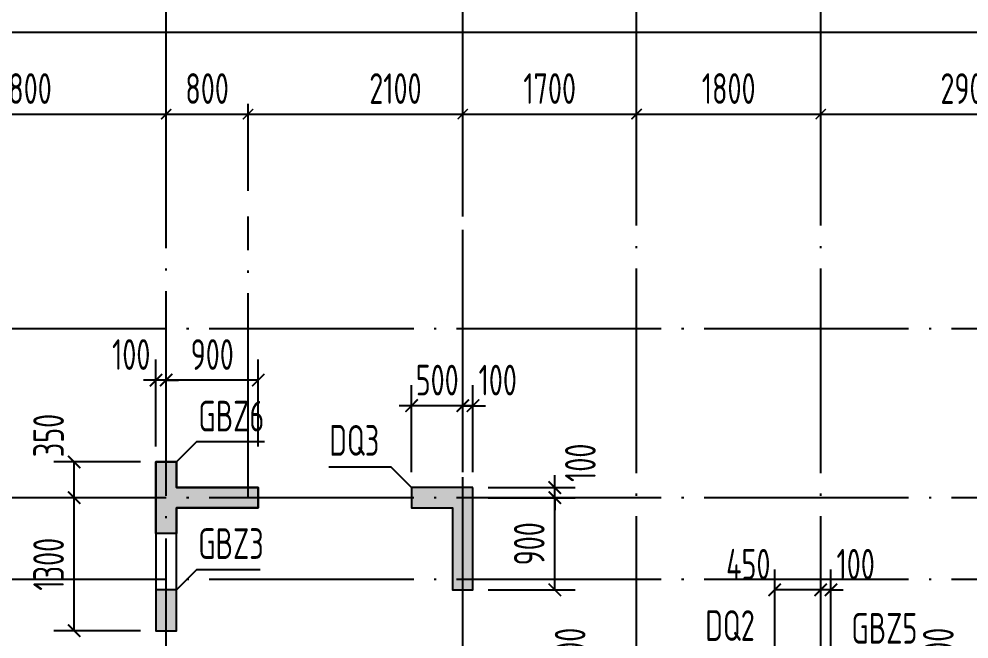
# Model space of a CAD drawing. Extents: x -812054 to 22247, y -644080 to 1003627.
# Drawn here: x -443323 to -434033, y -351007 to -344947 of the extents above; entities that cross this region are included whole.
import ezdxf
from ezdxf.enums import TextEntityAlignment as Align

# ---------------------------------------------------------------- set-up
doc = ezdxf.new("R2010")
doc.units = 0
doc.header["$LTSCALE"] = 1000
doc.linetypes.add('DOTE', pattern=[2.42, 2, -0.2, 0.02, -0.2])
doc.layers.get('0').update_dxf_attribs({"linetype": 'CONTINUOUS'})
doc.layers.get('DEFPOINTS').update_dxf_attribs({"linetype": 'CONTINUOUS'})
for name, color, linetype in [('A-AXIS', 1, 'CONTINUOUS'), ('A-DOTE', 10, 'DOTE'), ('S-Q墙实线', 6, 'CONTINUOUS'), ('S-Q墙标注', 3, 'CONTINUOUS'), ('S-X详图填充', 252, 'CONTINUOUS'), ('S-X详图实线', 4, 'CONTINUOUS'), ('S-Y一般标注', 3, 'CONTINUOUS'), ('S-Z柱编号', 6, 'CONTINUOUS')]:
    doc.layers.add(name, color=color, linetype=linetype)
doc.styles.add('TSSD_DIMENSION', font='Tssdeng.shx', dxfattribs={"width": 0.7, "bigfont": 'tssdchn.shx'})
doc.styles.add('TSSD_REIN', font='tssdeng.shx', dxfattribs={"width": 0.7, "height": 300, "bigfont": 'tssdchn.shx'})
doc.styles.add('结构文字', font='zstxt.shx', dxfattribs={"width": 0.7, "bigfont": 'zshz.shx'})
doc.dimstyles.new('STRUCK', dxfattribs={"dimtxt": 400, "dimasz": 121, "dimexe": 200, "dimexo": 150, "dimgap": 115, "dimtad": 1, "dimdec": 0, "dimdsep": 46, "dimtxsty": '结构文字', "dimblk": 'ARCHTICK', "dimcen": 400, "dimclrd": 3, "dimclre": 3, "dimclrt": 7, "dimadec": 0, "dimazin": 0, "dimtfac": 1, "dimtdec": 0, "dimtix": 1, "dimtmove": 2, "dimatfit": 3, "dimldrblk": '_DIMX', "dimfxl": 1, "dimtolj": 1, "dimtzin": 0, "dimarcsym": 0})
doc.dimstyles.new('TSSD_100_100', dxfattribs={"dimtxt": 300, "dimasz": 100, "dimexe": 100, "dimexo": 250, "dimgap": 100, "dimtad": 1, "dimdec": 0, "dimzin": 0, "dimdsep": 46, "dimtxsty": 'TSSD_DIMENSION', "dimblk": 'ARCHTICK', "dimcen": 0, "dimdle": 100, "dimclrt": 7, "dimadec": 0, "dimazin": 0, "dimtfac": 1, "dimtdec": 0, "dimtix": 1, "dimtmove": 2, "dimatfit": 3, "dimldrblk": 'ARCHTICK', "dimfxl": 1, "dimtolj": 1, "dimtzin": 0, "dimarcsym": 0})

# ---------------------------------------------------------------- blocks, each defined once
blk = doc.blocks.new('_ArchTick')
at = {"color": 0, "linetype": 'ByBlock', "const_width": 0.15}
blk.add_lwpolyline([(-0.5, -0.5), (0.5, 0.5)], dxfattribs=at)
blk = doc.blocks.new('*D153')
at = {"layer": 'DEFPOINTS', "color": 0, "transparency": 16777216}
for p in [(43500, 19249.9), (40700, 18249.9), (43500, 18249.9)]:
    blk.add_point(p, dxfattribs=at)
at = {"layer": 'S-Y一般标注', "color": 0, "lineweight": -2, "transparency": 16777216}
for p, q in [((40700, 18499.9), (40700, 19349.9)), ((43500, 18499.9), (43500, 19349.9)), ((40600, 19249.9), (43600, 19249.9))]:
    blk.add_line(p, q, dxfattribs=at)
at = {"layer": 'S-Y一般标注', "color": 0, "lineweight": -2, "transparency": 16777216, "xscale": 100, "yscale": 100, "zscale": 100, "rotation": 180}
blk.add_blockref('_ArchTick', (40700, 19249.9), dxfattribs=at)
at = {"layer": 'S-Y一般标注', "color": 0, "lineweight": -2, "transparency": 16777216, "xscale": 100, "yscale": 100, "zscale": 100}
blk.add_blockref('_ArchTick', (43500, 19249.9), dxfattribs=at)
at = {"layer": 'S-Y一般标注', "color": 7, "transparency": 16777216, "insert": (42100, 19499.9), "char_height": 300, "attachment_point": 5, "style": 'TSSD_DIMENSION'}
blk.add_mtext('\\A1;2800', dxfattribs=at)
blk = doc.blocks.new('*D154')
at = {"layer": 'DEFPOINTS', "color": 0, "transparency": 16777216}
for p in [(46400, 19249.9), (44300, 18249.9), (46400, 18249.9)]:
    blk.add_point(p, dxfattribs=at)
at = {"layer": 'S-Y一般标注', "color": 0, "lineweight": -2, "transparency": 16777216}
for p, q in [((44300, 18499.9), (44300, 19349.9)), ((46400, 18499.9), (46400, 19349.9)), ((44200, 19249.9), (46500, 19249.9))]:
    blk.add_line(p, q, dxfattribs=at)
at = {"layer": 'S-Y一般标注', "color": 0, "lineweight": -2, "transparency": 16777216, "xscale": 100, "yscale": 100, "zscale": 100, "rotation": 180}
blk.add_blockref('_ArchTick', (44300, 19249.9), dxfattribs=at)
at = {"layer": 'S-Y一般标注', "color": 0, "lineweight": -2, "transparency": 16777216, "xscale": 100, "yscale": 100, "zscale": 100}
blk.add_blockref('_ArchTick', (46400, 19249.9), dxfattribs=at)
at = {"layer": 'S-Y一般标注', "color": 7, "transparency": 16777216, "insert": (45741.9, 19499.9), "char_height": 300, "attachment_point": 5, "style": 'TSSD_DIMENSION'}
blk.add_mtext('\\A1;2100', dxfattribs=at)
blk = doc.blocks.new('*D155')
at = {"layer": 'DEFPOINTS', "color": 0, "transparency": 16777216}
for p in [(48100, 19249.9), (46400, 18249.9), (48100, 18249.9)]:
    blk.add_point(p, dxfattribs=at)
at = {"layer": 'S-Y一般标注', "color": 0, "lineweight": -2, "transparency": 16777216}
for p, q in [((46400, 18499.9), (46400, 19349.9)), ((48100, 18499.9), (48100, 19349.9)), ((46300, 19249.9), (48200, 19249.9))]:
    blk.add_line(p, q, dxfattribs=at)
at = {"layer": 'S-Y一般标注', "color": 0, "lineweight": -2, "transparency": 16777216, "xscale": 100, "yscale": 100, "zscale": 100, "rotation": 180}
blk.add_blockref('_ArchTick', (46400, 19249.9), dxfattribs=at)
at = {"layer": 'S-Y一般标注', "color": 0, "lineweight": -2, "transparency": 16777216, "xscale": 100, "yscale": 100, "zscale": 100}
blk.add_blockref('_ArchTick', (48100, 19249.9), dxfattribs=at)
at = {"layer": 'S-Y一般标注', "color": 7, "transparency": 16777216, "insert": (47250, 19499.9), "char_height": 300, "attachment_point": 5, "style": 'TSSD_DIMENSION'}
blk.add_mtext('\\A1;1700', dxfattribs=at)
blk = doc.blocks.new('*D156')
at = {"layer": 'DEFPOINTS', "color": 0, "transparency": 16777216}
for p in [(49900, 19249.9), (48100, 18249.9), (49900, 18249.9)]:
    blk.add_point(p, dxfattribs=at)
at = {"layer": 'S-Y一般标注', "color": 0, "lineweight": -2, "transparency": 16777216}
for p, q in [((48100, 18499.9), (48100, 19349.9)), ((49900, 18499.9), (49900, 19349.9)), ((48000, 19249.9), (50000, 19249.9))]:
    blk.add_line(p, q, dxfattribs=at)
at = {"layer": 'S-Y一般标注', "color": 0, "lineweight": -2, "transparency": 16777216, "xscale": 100, "yscale": 100, "zscale": 100, "rotation": 180}
blk.add_blockref('_ArchTick', (48100, 19249.9), dxfattribs=at)
at = {"layer": 'S-Y一般标注', "color": 0, "lineweight": -2, "transparency": 16777216, "xscale": 100, "yscale": 100, "zscale": 100}
blk.add_blockref('_ArchTick', (49900, 19249.9), dxfattribs=at)
at = {"layer": 'S-Y一般标注', "color": 7, "transparency": 16777216, "insert": (49000, 19499.9), "char_height": 300, "attachment_point": 5, "style": 'TSSD_DIMENSION'}
blk.add_mtext('\\A1;1800', dxfattribs=at)
blk = doc.blocks.new('*D157')
at = {"layer": 'DEFPOINTS', "color": 0, "transparency": 16777216}
for p in [(52800, 19249.9), (49900, 18249.9), (52800, 18249.9)]:
    blk.add_point(p, dxfattribs=at)
at = {"layer": 'S-Y一般标注', "color": 0, "lineweight": -2, "transparency": 16777216}
for p, q in [((49900, 18499.9), (49900, 19349.9)), ((52800, 18499.9), (52800, 19349.9)), ((49800, 19249.9), (52900, 19249.9))]:
    blk.add_line(p, q, dxfattribs=at)
at = {"layer": 'S-Y一般标注', "color": 0, "lineweight": -2, "transparency": 16777216, "xscale": 100, "yscale": 100, "zscale": 100, "rotation": 180}
blk.add_blockref('_ArchTick', (49900, 19249.9), dxfattribs=at)
at = {"layer": 'S-Y一般标注', "color": 0, "lineweight": -2, "transparency": 16777216, "xscale": 100, "yscale": 100, "zscale": 100}
blk.add_blockref('_ArchTick', (52800, 19249.9), dxfattribs=at)
at = {"layer": 'S-Y一般标注', "color": 7, "transparency": 16777216, "insert": (51350, 19499.9), "char_height": 300, "attachment_point": 5, "style": 'TSSD_DIMENSION'}
blk.add_mtext('\\A1;2900', dxfattribs=at)
blk = doc.blocks.new('*D159')
at = {"layer": 'DEFPOINTS', "color": 0, "transparency": 16777216}
for p in [(54600, 20049.9), (4600, 18249.9), (54600, 18249.9)]:
    blk.add_point(p, dxfattribs=at)
at = {"layer": 'S-Y一般标注', "color": 0, "lineweight": -2, "transparency": 16777216}
for p, q in [((4600, 18499.9), (4600, 20149.9)), ((54600, 18499.9), (54600, 20149.9)), ((4500, 20049.9), (54700, 20049.9))]:
    blk.add_line(p, q, dxfattribs=at)
at = {"layer": 'S-Y一般标注', "color": 0, "lineweight": -2, "transparency": 16777216, "xscale": 100, "yscale": 100, "zscale": 100, "rotation": 180}
blk.add_blockref('_ArchTick', (4600, 20049.9), dxfattribs=at)
at = {"layer": 'S-Y一般标注', "color": 0, "lineweight": -2, "transparency": 16777216, "xscale": 100, "yscale": 100, "zscale": 100}
blk.add_blockref('_ArchTick', (54600, 20049.9), dxfattribs=at)
at = {"layer": 'S-Y一般标注', "color": 7, "transparency": 16777216, "insert": (29600, 20299.9), "char_height": 300, "attachment_point": 5, "style": 'TSSD_DIMENSION'}
blk.add_mtext('\\A1;50000', dxfattribs=at)
blk = doc.blocks.new('*D173')
at = {"layer": 'DEFPOINTS', "color": 0, "transparency": 16777216}
for p in [(44300, 19249.9), (43500, 18249.9), (44300, 18249.9)]:
    blk.add_point(p, dxfattribs=at)
at = {"layer": 'S-Y一般标注', "color": 0, "lineweight": -2, "transparency": 16777216}
for p, q in [((43500, 18499.9), (43500, 19349.9)), ((44300, 18499.9), (44300, 19349.9)), ((43400, 19249.9), (44400, 19249.9))]:
    blk.add_line(p, q, dxfattribs=at)
at = {"layer": 'S-Y一般标注', "color": 0, "lineweight": -2, "transparency": 16777216, "xscale": 100, "yscale": 100, "zscale": 100, "rotation": 180}
blk.add_blockref('_ArchTick', (43500, 19249.9), dxfattribs=at)
at = {"layer": 'S-Y一般标注', "color": 0, "lineweight": -2, "transparency": 16777216, "xscale": 100, "yscale": 100, "zscale": 100}
blk.add_blockref('_ArchTick', (44300, 19249.9), dxfattribs=at)
at = {"layer": 'S-Y一般标注', "color": 7, "transparency": 16777216, "insert": (43900, 19499.9), "char_height": 300, "attachment_point": 5, "style": 'TSSD_DIMENSION'}
blk.add_mtext('\\A1;800', dxfattribs=at)
blk = doc.blocks.new('*D2103')
at = {"layer": 'DEFPOINTS', "color": 0, "transparency": 16777216}
for p in [(-435383.5, -351326.3), (-434583.5, -351326.3), (-435383.5, -351426.3)]:
    blk.add_point(p, dxfattribs=at)
at = {"layer": 'S-Q墙标注', "color": 3, "lineweight": -2, "transparency": 16777216}
for p, q in [((-434583.5, -351326.3), (-434583.5, -351205.3)), ((-435233.5, -351326.3), (-434383.5, -351326.3)), ((-434583.5, -351426.3), (-434583.5, -351326.3)), ((-435233.5, -351426.3), (-434383.5, -351426.3)), ((-434583.5, -351426.3), (-434583.5, -351547.3))]:
    blk.add_line(p, q, dxfattribs=at)
at = {"layer": 'S-Q墙标注', "color": 3, "lineweight": -2, "transparency": 16777216, "xscale": 121, "yscale": 121, "zscale": 121}
for p, rotation in [((-434583.5, -351326.3), 270), ((-434583.5, -351426.3), 90)]:
    blk.add_blockref('_ArchTick', p, dxfattribs=dict(at, rotation=rotation))
at = {"layer": 'S-Q墙标注', "color": 7, "transparency": 16777216, "insert": (-434333.5, -351084.4), "char_height": 300, "attachment_point": 5, "rotation": 90, "style": 'TSSD_REIN'}
blk.add_mtext('\\A1;100', dxfattribs=at)
blk = doc.blocks.new('_DIMX')
blk.add_line((-150, 0), (150, 0))
at = {"const_width": 50}
blk.add_lwpolyline([(-70, -70), (70, 70)], dxfattribs=at)
blk = doc.blocks.new('*D2104')
at = {"layer": 'DEFPOINTS', "color": 0, "transparency": 16777216}
for p in [(-435483.5, -350526.3), (-435483.5, -351326.3), (-435383.5, -351326.3)]:
    blk.add_point(p, dxfattribs=at)
at = {"layer": 'S-Q墙标注', "color": 3, "lineweight": -2, "transparency": 16777216}
for p, q in [((-435483.5, -351176.3), (-435483.5, -350326.3)), ((-435383.5, -351176.3), (-435383.5, -350326.3)), ((-435483.5, -350526.3), (-435604.5, -350526.3)), ((-435383.5, -350526.3), (-435483.5, -350526.3)), ((-435383.5, -350526.3), (-435262.5, -350526.3))]:
    blk.add_line(p, q, dxfattribs=at)
at = {"layer": 'S-Q墙标注', "color": 3, "lineweight": -2, "transparency": 16777216, "xscale": 121, "yscale": 121, "zscale": 121}
blk.add_blockref('_ArchTick', (-435483.5, -350526.3), dxfattribs=at)
at = {"layer": 'S-Q墙标注', "color": 3, "lineweight": -2, "transparency": 16777216, "xscale": 121, "yscale": 121, "zscale": 121, "rotation": 180}
blk.add_blockref('_ArchTick', (-435383.5, -350526.3), dxfattribs=at)
at = {"layer": 'S-Q墙标注', "color": 7, "transparency": 16777216, "insert": (-435141.6, -350276.3), "char_height": 300, "attachment_point": 5, "style": 'TSSD_REIN'}
blk.add_mtext('\\A1;100', dxfattribs=at)
blk = doc.blocks.new('*D2105')
at = {"layer": 'DEFPOINTS', "color": 0, "transparency": 16777216}
for p in [(-435933.5, -350526.3), (-435933.5, -351326.3), (-435483.5, -351326.3)]:
    blk.add_point(p, dxfattribs=at)
at = {"layer": 'S-Q墙标注', "color": 3, "lineweight": -2, "transparency": 16777216}
for p, q in [((-435933.5, -351176.3), (-435933.5, -350326.3)), ((-435483.5, -351176.3), (-435483.5, -350326.3)), ((-435483.5, -350526.3), (-435933.5, -350526.3))]:
    blk.add_line(p, q, dxfattribs=at)
at = {"layer": 'S-Q墙标注', "color": 3, "lineweight": -2, "transparency": 16777216, "xscale": 121, "yscale": 121, "zscale": 121, "rotation": 180}
blk.add_blockref('_ArchTick', (-435933.5, -350526.3), dxfattribs=at)
at = {"layer": 'S-Q墙标注', "color": 3, "lineweight": -2, "transparency": 16777216, "xscale": 121, "yscale": 121, "zscale": 121}
blk.add_blockref('_ArchTick', (-435483.5, -350526.3), dxfattribs=at)
at = {"layer": 'S-Q墙标注', "color": 7, "transparency": 16777216, "insert": (-436191.6, -350276.3), "char_height": 300, "attachment_point": 5, "style": 'TSSD_REIN'}
blk.add_mtext('\\A1;450', dxfattribs=at)
blk = doc.blocks.new('*D2107')
at = {"layer": 'DEFPOINTS', "color": 0, "transparency": 16777216}
for p in [(-438183.5, -351326.3), (-437383.5, -351326.3), (-437383.5, -351426.3)]:
    blk.add_point(p, dxfattribs=at)
at = {"layer": 'S-Q墙标注', "color": 3, "lineweight": -2, "transparency": 16777216}
for p, q in [((-438183.5, -351326.3), (-438183.5, -351205.3)), ((-437533.5, -351326.3), (-438383.5, -351326.3)), ((-438183.5, -351426.3), (-438183.5, -351326.3)), ((-437533.5, -351426.3), (-438383.5, -351426.3)), ((-438183.5, -351426.3), (-438183.5, -351547.3))]:
    blk.add_line(p, q, dxfattribs=at)
at = {"layer": 'S-Q墙标注', "color": 3, "lineweight": -2, "transparency": 16777216, "xscale": 121, "yscale": 121, "zscale": 121}
for p, rotation in [((-438183.5, -351326.3), 270), ((-438183.5, -351426.3), 90)]:
    blk.add_blockref('_ArchTick', p, dxfattribs=dict(at, rotation=rotation))
at = {"layer": 'S-Q墙标注', "color": 7, "transparency": 16777216, "insert": (-437933.5, -351084.4), "char_height": 300, "attachment_point": 5, "rotation": 90, "style": 'TSSD_REIN'}
blk.add_mtext('\\A1;100', dxfattribs=at)
blk = doc.blocks.new('*D2114')
at = {"layer": 'DEFPOINTS', "color": 0, "transparency": 16777216}
for p in [(-438883.5, -349626.3), (-438083.5, -349626.3), (-438883.5, -350526.3)]:
    blk.add_point(p, dxfattribs=at)
at = {"layer": 'S-Q墙标注', "color": 3, "lineweight": -2, "transparency": 16777216}
for p, q in [((-438733.5, -349626.3), (-437883.5, -349626.3)), ((-438083.5, -350526.3), (-438083.5, -349626.3)), ((-438733.5, -350526.3), (-437883.5, -350526.3))]:
    blk.add_line(p, q, dxfattribs=at)
at = {"layer": 'S-Q墙标注', "color": 3, "lineweight": -2, "transparency": 16777216, "xscale": 121, "yscale": 121, "zscale": 121}
for p, rotation in [((-438083.5, -349626.3), 90), ((-438083.5, -350526.3), 270)]:
    blk.add_blockref('_ArchTick', p, dxfattribs=dict(at, rotation=rotation))
at = {"layer": 'S-Q墙标注', "color": 7, "transparency": 16777216, "insert": (-438333.5, -350076.3), "char_height": 300, "attachment_point": 5, "rotation": 90, "style": 'TSSD_REIN'}
blk.add_mtext('\\A1;900', dxfattribs=at)
blk = doc.blocks.new('*D2115')
at = {"layer": 'DEFPOINTS', "color": 0, "transparency": 16777216}
for p in [(-438883.5, -349526.3), (-438083.5, -349526.3), (-438883.5, -349626.3)]:
    blk.add_point(p, dxfattribs=at)
at = {"layer": 'S-Q墙标注', "color": 3, "lineweight": -2, "transparency": 16777216}
for p, q in [((-438083.5, -349526.3), (-438083.5, -349405.3)), ((-438733.5, -349526.3), (-437883.5, -349526.3)), ((-438083.5, -349626.3), (-438083.5, -349526.3)), ((-438733.5, -349626.3), (-437883.5, -349626.3)), ((-438083.5, -349626.3), (-438083.5, -349747.3))]:
    blk.add_line(p, q, dxfattribs=at)
at = {"layer": 'S-Q墙标注', "color": 3, "lineweight": -2, "transparency": 16777216, "xscale": 121, "yscale": 121, "zscale": 121}
for p, rotation in [((-438083.5, -349526.3), 270), ((-438083.5, -349626.3), 90)]:
    blk.add_blockref('_ArchTick', p, dxfattribs=dict(at, rotation=rotation))
at = {"layer": 'S-Q墙标注', "color": 7, "transparency": 16777216, "insert": (-437833.5, -349284.4), "char_height": 300, "attachment_point": 5, "rotation": 90, "style": 'TSSD_REIN'}
blk.add_mtext('\\A1;100', dxfattribs=at)
blk = doc.blocks.new('*D2116')
at = {"layer": 'DEFPOINTS', "color": 0, "transparency": 16777216}
for p in [(-438983.5, -348726.3), (-438983.5, -349526.3), (-438883.5, -349526.3)]:
    blk.add_point(p, dxfattribs=at)
at = {"layer": 'S-Q墙标注', "color": 3, "lineweight": -2, "transparency": 16777216}
for p, q in [((-438983.5, -349376.3), (-438983.5, -348526.3)), ((-438883.5, -349376.3), (-438883.5, -348526.3)), ((-438983.5, -348726.3), (-439104.5, -348726.3)), ((-438883.5, -348726.3), (-438983.5, -348726.3)), ((-438883.5, -348726.3), (-438762.5, -348726.3))]:
    blk.add_line(p, q, dxfattribs=at)
at = {"layer": 'S-Q墙标注', "color": 3, "lineweight": -2, "transparency": 16777216, "xscale": 121, "yscale": 121, "zscale": 121}
blk.add_blockref('_ArchTick', (-438983.5, -348726.3), dxfattribs=at)
at = {"layer": 'S-Q墙标注', "color": 3, "lineweight": -2, "transparency": 16777216, "xscale": 121, "yscale": 121, "zscale": 121, "rotation": 180}
blk.add_blockref('_ArchTick', (-438883.5, -348726.3), dxfattribs=at)
at = {"layer": 'S-Q墙标注', "color": 7, "transparency": 16777216, "insert": (-438641.5, -348476.3), "char_height": 300, "attachment_point": 5, "style": 'TSSD_REIN'}
blk.add_mtext('\\A1;100', dxfattribs=at)
blk = doc.blocks.new('*D2117')
at = {"layer": 'DEFPOINTS', "color": 0, "transparency": 16777216}
for p in [(-439483.4, -348726.3), (-439483.4, -349526.3), (-438983.5, -349526.3)]:
    blk.add_point(p, dxfattribs=at)
at = {"layer": 'S-Q墙标注', "color": 3, "lineweight": -2, "transparency": 16777216}
for p, q in [((-439483.4, -349376.3), (-439483.4, -348526.3)), ((-438983.5, -349376.3), (-438983.5, -348526.3)), ((-439483.4, -348726.3), (-439604.4, -348726.3)), ((-438983.5, -348726.3), (-439483.4, -348726.3)), ((-438983.5, -348726.3), (-438862.5, -348726.3))]:
    blk.add_line(p, q, dxfattribs=at)
at = {"layer": 'S-Q墙标注', "color": 3, "lineweight": -2, "transparency": 16777216, "xscale": 121, "yscale": 121, "zscale": 121}
blk.add_blockref('_ArchTick', (-439483.4, -348726.3), dxfattribs=at)
at = {"layer": 'S-Q墙标注', "color": 3, "lineweight": -2, "transparency": 16777216, "xscale": 121, "yscale": 121, "zscale": 121, "rotation": 180}
blk.add_blockref('_ArchTick', (-438983.5, -348726.3), dxfattribs=at)
at = {"layer": 'S-Q墙标注', "color": 7, "transparency": 16777216, "insert": (-439233.4, -348476.3), "char_height": 300, "attachment_point": 5, "style": 'TSSD_REIN'}
blk.add_mtext('\\A1;500', dxfattribs=at)
blk = doc.blocks.new('*D2402')
at = {"layer": 'DEFPOINTS', "color": 0, "transparency": 16777216}
for p in [(-442783.5, -349626.3), (-441983.5, -349626.3), (-441983.5, -350926.3)]:
    blk.add_point(p, dxfattribs=at)
at = {"layer": 'S-Q墙标注', "color": 3, "lineweight": -2, "transparency": 16777216}
for p, q in [((-442133.5, -349626.3), (-442983.5, -349626.3)), ((-442783.5, -350926.3), (-442783.5, -349626.3)), ((-442133.5, -350926.3), (-442983.5, -350926.3))]:
    blk.add_line(p, q, dxfattribs=at)
at = {"layer": 'S-Q墙标注', "color": 3, "lineweight": -2, "transparency": 16777216, "xscale": 121, "yscale": 121, "zscale": 121}
for p, rotation in [((-442783.5, -349626.3), 90), ((-442783.5, -350926.3), 270)]:
    blk.add_blockref('_ArchTick', p, dxfattribs=dict(at, rotation=rotation))
at = {"layer": 'S-Q墙标注', "color": 7, "transparency": 16777216, "insert": (-443033.5, -350276.3), "char_height": 300, "attachment_point": 5, "rotation": 90, "style": 'TSSD_REIN'}
blk.add_mtext('\\A1;1300', dxfattribs=at)
blk = doc.blocks.new('*D2403')
at = {"layer": 'DEFPOINTS', "color": 0, "transparency": 16777216}
for p in [(-442783.5, -349276.3), (-441983.5, -349276.3), (-441983.5, -349626.3)]:
    blk.add_point(p, dxfattribs=at)
at = {"layer": 'S-Q墙标注', "color": 3, "lineweight": -2, "transparency": 16777216}
for p, q in [((-442133.5, -349276.3), (-442983.5, -349276.3)), ((-442783.5, -349626.3), (-442783.5, -349276.3)), ((-442133.5, -349626.3), (-442983.5, -349626.3))]:
    blk.add_line(p, q, dxfattribs=at)
at = {"layer": 'S-Q墙标注', "color": 3, "lineweight": -2, "transparency": 16777216, "xscale": 121, "yscale": 121, "zscale": 121}
for p, rotation in [((-442783.5, -349276.3), 90), ((-442783.5, -349626.3), 270)]:
    blk.add_blockref('_ArchTick', p, dxfattribs=dict(at, rotation=rotation))
at = {"layer": 'S-Q墙标注', "color": 7, "transparency": 16777216, "insert": (-443033.5, -349018.2), "char_height": 300, "attachment_point": 5, "rotation": 90, "style": 'TSSD_REIN'}
blk.add_mtext('\\A1;350', dxfattribs=at)
blk = doc.blocks.new('*D2404')
at = {"layer": 'DEFPOINTS', "color": 0, "transparency": 16777216}
for p in [(-441883.5, -348476.3), (-441883.5, -349276.3), (-440983.3, -349276.3)]:
    blk.add_point(p, dxfattribs=at)
at = {"layer": 'S-Q墙标注', "color": 3, "lineweight": -2, "transparency": 16777216}
for p, q in [((-441883.5, -349126.3), (-441883.5, -348276.3)), ((-440983.3, -349126.3), (-440983.3, -348276.3)), ((-440983.3, -348476.3), (-441883.5, -348476.3))]:
    blk.add_line(p, q, dxfattribs=at)
at = {"layer": 'S-Q墙标注', "color": 3, "lineweight": -2, "transparency": 16777216, "xscale": 121, "yscale": 121, "zscale": 121, "rotation": 180}
blk.add_blockref('_ArchTick', (-441883.5, -348476.3), dxfattribs=at)
at = {"layer": 'S-Q墙标注', "color": 3, "lineweight": -2, "transparency": 16777216, "xscale": 121, "yscale": 121, "zscale": 121}
blk.add_blockref('_ArchTick', (-440983.3, -348476.3), dxfattribs=at)
at = {"layer": 'S-Q墙标注', "color": 7, "transparency": 16777216, "insert": (-441433.4, -348226.3), "char_height": 300, "attachment_point": 5, "style": 'TSSD_REIN'}
blk.add_mtext('\\A1;900', dxfattribs=at)
blk = doc.blocks.new('*D2405')
at = {"layer": 'DEFPOINTS', "color": 0, "transparency": 16777216}
for p in [(-441983.5, -348476.3), (-441983.5, -349276.3), (-441883.5, -349276.3)]:
    blk.add_point(p, dxfattribs=at)
at = {"layer": 'S-Q墙标注', "color": 3, "lineweight": -2, "transparency": 16777216}
for p, q in [((-441983.5, -349126.3), (-441983.5, -348276.3)), ((-441883.5, -349126.3), (-441883.5, -348276.3)), ((-441983.5, -348476.3), (-442104.5, -348476.3)), ((-441883.5, -348476.3), (-441983.5, -348476.3)), ((-441883.5, -348476.3), (-441762.5, -348476.3))]:
    blk.add_line(p, q, dxfattribs=at)
at = {"layer": 'S-Q墙标注', "color": 3, "lineweight": -2, "transparency": 16777216, "xscale": 121, "yscale": 121, "zscale": 121}
blk.add_blockref('_ArchTick', (-441983.5, -348476.3), dxfattribs=at)
at = {"layer": 'S-Q墙标注', "color": 3, "lineweight": -2, "transparency": 16777216, "xscale": 121, "yscale": 121, "zscale": 121, "rotation": 180}
blk.add_blockref('_ArchTick', (-441883.5, -348476.3), dxfattribs=at)
at = {"layer": 'S-Q墙标注', "color": 7, "transparency": 16777216, "insert": (-442225.4, -348226.3), "char_height": 300, "attachment_point": 5, "style": 'TSSD_REIN'}
blk.add_mtext('\\A1;100', dxfattribs=at)
blk = doc.blocks.new('20210726.16395156')
at = {"layer": 'A-AXIS'}
for p, q in [((43500, 18249.9), (43500, 21049.9)), ((46400, 18249.9), (46400, 21049.9)), ((48100, 18249.9), (48100, 21049.9)), ((49900, 18249.9), (49900, 21049.9))]:
    blk.add_line(p, q, dxfattribs=at)
at = {"layer": 'A-DOTE'}
for p, q in [((43500, 13100.3), (43500, 18249.9)), ((44300, 15500), (44300, 18249.9)), ((46400, 13700), (46400, 18249.9)), ((48100, 10900), (48100, 18249.9)), ((49900, 10900), (49900, 18249.9)), ((55600, 17150), (3600, 17150)), ((55600, 15500), (3600, 15500)), ((55600, 14700), (3600, 14700))]:
    blk.add_line(p, q, dxfattribs=at)
at = {"layer": 'S-Y一般标注'}
for base, p1, p2, picture, middle in [((54600, 20049.9), (4600, 18249.9), (54600, 18249.9), '*D159', (29600, 20299.9)), ((43500, 19249.9), (40700, 18249.9), (43500, 18249.9), '*D153', (42100, 19499.9)), ((44300, 19249.9), (43500, 18249.9), (44300, 18249.9), '*D173', (43900, 19499.9)), ((48100, 19249.9), (46400, 18249.9), (48100, 18249.9), '*D155', (47250, 19499.9)), ((49900, 19249.9), (48100, 18249.9), (49900, 18249.9), '*D156', (49000, 19499.9)), ((52800, 19249.9), (49900, 18249.9), (52800, 18249.9), '*D157', (51350, 19499.9))]:
    dim = blk.add_linear_dim(base=base, p1=p1, p2=p2, dimstyle='TSSD_100_100', dxfattribs=at)
    dim.commit()
    dim.dimension.update_dxf_attribs({"geometry": picture, "text_midpoint": middle})
dim = blk.add_linear_dim(base=(46400, 19249.9), p1=(44300, 18249.9), p2=(46400, 18249.9), dimstyle='TSSD_100_100', dxfattribs=at)
dim.commit()
dim.dimension.update_dxf_attribs({"geometry": '*D154', "text_midpoint": (45741.9, 19499.9), "dimtype": 160})

msp = doc.modelspace()

# ---------------------------------------------------------------- hatches: boundary and pattern name
at = {"layer": 'S-X详图填充'}
h = msp.add_hatch(color=256, dxfattribs=at)
h.dxf.hatch_style = 1
h.paths.add_polyline_path([(-441783.47, -349976.73), (-441983.47, -349976.73), (-441983.47, -349276.27), (-441783.47, -349276.27), (-441783.47, -349526.27), (-440983.34, -349526.27), (-440983.34, -349726.27), (-441783.47, -349726.27)])
h = msp.add_hatch(color=256, dxfattribs=at)
h.dxf.hatch_style = 1
h.paths.add_polyline_path([(-438883.47, -349526.27), (-439483.38, -349526.27), (-439483.38, -349726.27), (-439083.47, -349726.27), (-439083.47, -350526.27), (-438883.47, -350526.27)])
h = msp.add_hatch(color=256, dxfattribs=at)
h.dxf.hatch_style = 1
h.paths.add_polyline_path([(-441783.47, -350526.27), (-441983.47, -350526.27), (-441983.47, -350926.27), (-441783.47, -350926.27)])

# ---------------------------------------------------------------- linework, layer by layer
at = {"layer": 'S-Q墙实线'}
for points in [[(-441983.47, -349626.27), (-441983.47, -350926.27), (-441783.47, -350926.27), (-441783.47, -349726.27), (-440983.86, -349726.27), (-440983.86, -349526.27), (-441783.47, -349526.27), (-441783.47, -349276.27), (-441983.47, -349276.27)], [(-438883.47, -349526.27), (-439483.38, -349526.27), (-439483.38, -349726.27), (-439083.47, -349726.27), (-439083.47, -350526.27), (-438883.47, -350526.27)]]:
    msp.add_lwpolyline(points, close=True, dxfattribs=at)
at = {"layer": 'S-X详图实线'}
for points in [[(-441783.47, -349976.73), (-441983.47, -349976.73), (-441983.47, -349276.27), (-441783.47, -349276.27), (-441783.47, -349526.27), (-440983.34, -349526.27), (-440983.34, -349726.27), (-441783.47, -349726.27), (-441783.47, -349726.27)], [(-438883.47, -349526.27), (-439483.38, -349526.27), (-439483.38, -349726.27), (-439083.47, -349726.27), (-439083.47, -350526.27), (-438883.47, -350526.27), (-438883.47, -349526.27)], [(-441783.47, -350526.27), (-441983.47, -350526.27), (-441983.47, -350926.27), (-441783.47, -350926.27), (-441783.47, -350526.27)]]:
    msp.add_lwpolyline(points, close=True, dxfattribs=at)
at = {"layer": 'S-Z柱编号', "color": 7}
for points in [[(-441783.47, -349276.27), (-441583.47, -349076.27), (-440921.86, -349076.27)], [(-439483.38, -349526.27), (-439683.38, -349326.27), (-440294.15, -349326.27)], [(-441783.47, -350526.27), (-441583.47, -350326.27), (-440963.38, -350326.27)]]:
    msp.add_lwpolyline(points, dxfattribs=at)

# ---------------------------------------------------------------- block references
at = {"layer": 'A-DOTE'}
msp.add_blockref('20210726.16395156', (-485383.47, -365126.32), dxfattribs=at)

# ---------------------------------------------------------------- texts
at = {"layer": 'S-Z柱编号', "color": 7, "style": 'TSSD_REIN', "width": 0.7}
for s, p in [('GBZ6', (-441568.78, -349068.52)), ('DQ3', (-440288.39, -349305.45)), ('GBZ3', (-441570.14, -350314.56)), ('DQ2', (-436612.58, -351115.48)), ('GBZ5', (-435183.64, -351142.58))]:
    msp.add_text(s, height=300, dxfattribs=at).set_placement(p, align=Align.BOTTOM_LEFT)

# ---------------------------------------------------------------- dimensions: what is measured, and where the dimension line sits
at = {"layer": 'S-Q墙标注'}
for base, p1, p2, angle, picture, middle in [((-441983.47, -348476.27), (-441883.46, -349276.27), (-441983.47, -349276.27), 180, '*D2405', (-442225.39, -348226.27)), ((-438983.47, -348726.27), (-438883.47, -349526.27), (-438983.47, -349526.27), 180, '*D2116', (-438641.54, -348476.27)), ((-442783.47, -349276.27), (-441983.47, -349626.27), (-441983.47, -349276.27), 90, '*D2403', (-443033.47, -349018.2)), ((-438083.47, -349526.27), (-438883.47, -349626.27), (-438883.47, -349526.27), 90, '*D2115', (-437833.47, -349284.35)), ((-435933.48, -350526.27), (-435483.47, -351326.27), (-435933.48, -351326.27), 180, '*D2105', (-436191.55, -350276.27)), ((-435483.47, -350526.27), (-435383.48, -351326.27), (-435483.47, -351326.27), 180, '*D2104', (-435141.55, -350276.27)), ((-438183.48, -351326.27), (-437383.48, -351426.27), (-437383.48, -351326.27), 90, '*D2107', (-437933.48, -351084.35)), ((-434583.48, -351326.27), (-435383.48, -351426.27), (-435383.48, -351326.27), 90, '*D2103', (-434333.48, -351084.35))]:
    dim = msp.add_linear_dim(base=base, p1=p1, p2=p2, angle=angle, dimstyle='STRUCK', override={"dimtxt": 300, "dimgap": 100, "dimtxsty": 'TSSD_REIN'}, dxfattribs=at)
    dim.commit()
    dim.dimension.update_dxf_attribs({"geometry": picture, "text_midpoint": middle, "dimtype": 160})
for base, p1, p2, angle, picture, middle in [((-441883.46, -348476.27), (-440983.34, -349276.27), (-441883.46, -349276.27), 180, '*D2404', (-441433.4, -348226.27)), ((-439483.38, -348726.27), (-438983.47, -349526.27), (-439483.38, -349526.27), 180, '*D2117', (-439233.42, -348476.27)), ((-442783.47, -349626.27), (-441983.47, -350926.27), (-441983.47, -349626.27), 90, '*D2402', (-443033.47, -350276.27)), ((-438083.47, -349626.27), (-438883.47, -350526.27), (-438883.47, -349626.27), 90, '*D2114', (-438333.47, -350076.27))]:
    dim = msp.add_linear_dim(base=base, p1=p1, p2=p2, angle=angle, dimstyle='STRUCK', override={"dimtxt": 300, "dimgap": 100, "dimtxsty": 'TSSD_REIN'}, dxfattribs=at)
    dim.commit()
    dim.dimension.update_dxf_attribs({"geometry": picture, "text_midpoint": middle})

doc.saveas('drawing.dxf')
